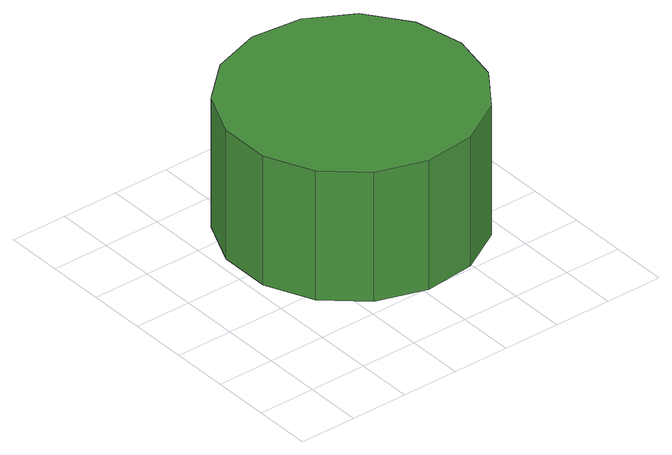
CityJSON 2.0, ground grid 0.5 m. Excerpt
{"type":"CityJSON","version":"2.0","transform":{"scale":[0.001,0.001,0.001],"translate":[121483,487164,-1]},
"CityObjects":{
"tree1":{"type":"SolitaryVegetationObject","attributes":{"function":"something"},"geometry":[{"type":"MultiSurface","lod":"1","boundaries":[[[0,1,2,3,4,5,6,7,8,9,10,11,12,13,14]],[[15,16,17,18,19,20,21,22,23,24,25,26,27,28,29]],[[0,29,28,1]],[[1,28,27,2]],[[2,27,26,3]],[[3,26,25,4]],[[4,25,24,5]],[[5,24,23,6]],[[6,23,22,7]],[[7,22,21,8]],[[8,21,20,9]],[[9,20,19,10]],[[10,19,18,11]],[[11,18,17,12]],[[12,17,16,13]],[[13,16,15,14]],[[14,15,29,0]]]}]}
},
"vertices":[
[2730,1556,1824],[2637,1994,1824],[2374,2357,1824],[1985,2581,1824],[1540,2628,1824],[1113,2489,1824],[780,2189,1824],[598,1780,1824],[598,1332,1824],[780,922,1824],[1113,622,1824],[1540,484,1824],[1985,531,1824],[2374,755,1824],[2637,1117,1824],[2637,1117,628],[2374,755,628],[1985,531,628],[1540,484,628],[1113,622,628],[780,922,628],[598,1332,628],[598,1780,628],[780,2189,628],[1113,2489,628],[1540,2628,628],[1985,2581,628],[2374,2357,628],[2637,1994,628],[2730,1556,628]
]}
